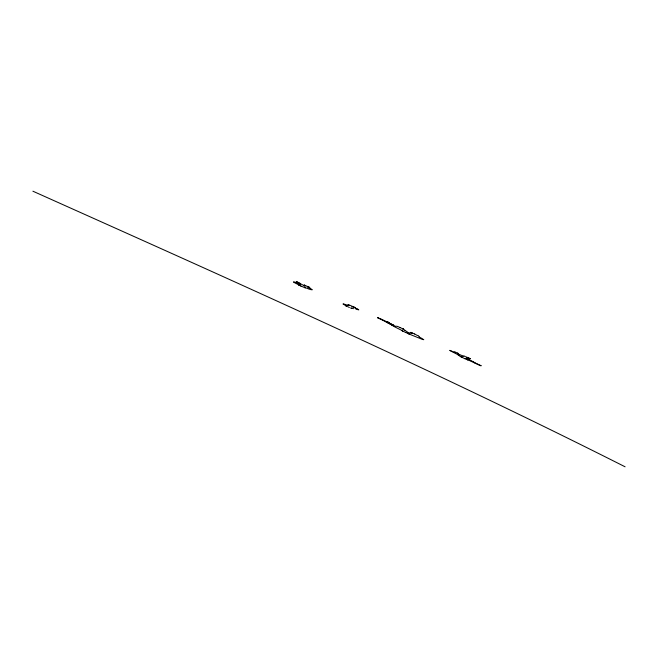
<?xml version="1.0" encoding="UTF-8"?>
<svg xmlns="http://www.w3.org/2000/svg" width="658" height="658" viewBox="0 0 658 658"><rect width="100%" height="100%" fill="white"/><g stroke="black" fill="none" stroke-linecap="round" stroke-linejoin="round"><path stroke-width="0.99" d="M419.212 336.945L421.507 338.294M309.712 288.385L308.989 288.015A25.004 1.028 23.7 0 0 308.405 287.645L308.191 287.332M391.337 324.731L386.254 321.968M411.225 333.055L412.221 333.121L410.74 332.331L414.622 333.984M303.906 285.761L304.794 286.115M357.788 309.655L358.799 309.877M295.047 282.15L297.794 283.31M421.572 338.352L423.768 339.684L422.444 339.38A16.253 0.674 24 0 0 422.263 339.339L407.376 333.351L407.894 333.54M300.459 283.705L299.719 283.096A16.088 0.65 23.7 0 0 299.62 283.006L296.404 281.624M352.359 308.38L352.071 308.298A11.754 0.485 23.8 0 1 351.907 308.24L351.298 308.051M400.105 327.618C394.792 324.789 397.654 327.594 392.415 325.2M404.777 330.193L402.663 328.836L403.691 329.156M300.048 284.034L300.492 284.091M347.975 305.353L347.482 305.238M296.955 282.019L298.831 283.113M411.053 333.261L407.993 332.529A53.479 2.196 24 0 1 407.911 332.372L404.892 330.3M408.001 333.499L408.98 333.812L408.544 333.524M297.811 283.639L296.347 282.915M312.394 289.767L311.086 289.175M400.097 327.61L403.625 329.107M300.402 284.034L298.888 283.211M299.332 285.259L299.818 285.276M298.337 284.56L299.612 285.185M405.986 332.635L408.379 333.45M356.949 308.783L357.755 309.128M310.231 288.747L310.864 289.059M357.648 309.128L358.47 309.581M458.865 355.18L451.544 351.397A21.648 0.888 24 0 0 450.656 350.887L450.154 350.615A11.449 0.461 24 0 1 449.735 350.377L450.179 350.525A11.976 0.493 24 0 1 450.746 350.763L452.285 351.413M347.399 305.213L343.632 303.922A14.797 0.617 23.8 0 0 343.427 303.873L343.336 303.856A15.397 0.642 23.8 0 0 343.213 303.832M458.832 355.304L458.371 355.139M349.069 305.287L348.74 305.032M353.535 308.684L353.066 308.52M351.685 308.396L350.607 307.985M294.842 282.216L294.389 282.076A11.408 0.469 23.7 0 1 294.184 282.043L293.6 281.854M296.404 282.841L297.564 283.269M419.179 336.855C417.386 334.223 419.771 337.126 414.672 334.009M311.621 289.602L311.25 289.52A29.939 1.234 23.7 0 1 311.07 289.504L311.193 289.635M378.375 317.97L377.519 317.658L384.042 320.898A12.773 0.526 23.9 0 1 384.593 321.145L392.349 325.167M457.491 353.214A14.715 0.592 24.1 0 1 457.581 353.231L457.697 353.256A14.46 0.584 24.1 0 1 457.886 353.305L458.1 353.33M296.964 282.907L297.515 283.096M457.993 353.33L454.645 351.824M473.76 362.056L473.579 361.999A11.309 0.469 24.1 0 0 473.341 361.925L473.776 362.229M467.279 359.605L467.764 359.91L465.025 358.774M307.36 286.551L309.91 287.554L309.235 287.233A12.37 0.502 23.7 0 0 308.725 287.011L304.161 284.988M463.808 356.2L463.059 356.068M457.326 353.313L458.231 353.914M353.453 306.932L355.575 307.812M307.311 286.534L307.919 287.036A11.589 0.469 23.7 0 1 308.109 287.168L308.141 287.201A18.728 0.757 23.7 0 1 308.207 287.283M474.805 362.747L474.171 362.459M305.164 287.85L304.415 287.299M353.214 306.891L353.601 307.056M304.802 287.423L308.701 288.985A15.109 0.625 23.7 0 0 309.359 289.191L311.374 289.759M466.201 356.883L470.519 358.799M357.409 309.581L357.088 309.466A13.399 0.551 23.9 0 0 356.57 309.285L355.962 309.17M460.213 356.439L464.926 358.733M378.177 317.822L381.336 319.311M305.23 287.834L301.2 286.181M470.231 358.733L468.356 357.968M348.386 304.679L349.192 305.016M388.862 322.675A11.153 0.452 23.9 0 0 388.812 322.626L388.072 322.272L388.845 322.683M460.312 356.447L462.294 357.204L461.645 356.85A11.589 0.485 24 0 0 461.192 356.636L458.281 355.221M349.743 305.197L354.423 307.261M468.455 358.01L468.019 357.837M409.35 333.943L409.325 333.877M346.248 305.822L345.351 305.46L345.697 305.723M467.641 359.671L467.081 359.498M386.18 321.869L393.928 325.323L386.402 321.499M452.548 351.52L453.806 352.038A13.366 0.543 24 0 1 454.818 352.474L455.287 352.639A24.971 1.003 24.1 0 1 455.188 352.524L454.884 352.195M470.857 360.625L473.686 361.925M470.766 360.592L469.968 360.255A12.93 0.535 24.1 0 0 469.738 360.156L467.361 359.12M304.909 285.457L304.226 285.062M351.972 306.554L352.704 306.875M345.878 305.583L346.519 305.896M467.443 357.615L467.081 357.565M349.406 307.475L347.95 306.834M405.805 332.553L401.997 330.678A13.02 0.543 24 0 1 402.079 330.694L402.844 330.933L394.422 326.722M382.43 319.689L383.992 320.43M356.274 308.487L355.764 308.265M474.911 362.797L481.031 365.667M298.428 284.782L299.184 285.087L298.551 284.84M386.493 321.54L386.888 321.729M355.246 308.059L353.807 307.418M462.993 356.036L460.575 354.966A16.853 0.691 24.1 0 0 459.292 354.407L458.281 353.963M382.397 319.665L381.327 319.245M299.884 285.556L300.525 285.868M465.379 356.513L464.129 356.003M32.9 191.198C231.6 280.218 430.677 368.677 625.1 466.802M298.288 284.544L297.375 284.108A21.385 0.88 23.7 0 1 296.018 283.483L293.649 282.183M300.583 285.893L301.175 286.172M309.926 288.484L310.872 288.936M466.423 357.598L467.09 357.903A10.816 0.444 24.1 0 1 468.225 358.437L469.384 358.988M347.235 306.505L346.47 306.143M388.088 322.231L387.472 321.959L388.162 322.264M353.691 307.36L353.198 307.13M467.739 359.712L479.698 365.346A10.265 0.428 24.1 0 0 480.373 365.601L480.949 365.766A20.719 0.864 24.1 0 0 481.08 365.774M387.077 321.82L387.57 322.107L384.239 320.586M345.121 305.18L344.15 304.695A12.058 0.502 23.8 0 1 343.772 304.498L343.122 304.152M345.902 305.863L346.437 306.118M394.306 326.582L394.224 326.533A21.212 0.888 23.9 0 0 393.92 326.376L391.346 324.879M296.388 281.698L296.857 281.945M467.098 358.947L465.798 358.158L469.088 359.021A32.53 1.324 24 0 0 469.187 358.997M305.213 286.041L305.197 286.033A10.339 0.419 23.8 0 1 305.041 285.926M300.459 283.721L303.182 285.185A13.736 0.559 23.7 0 1 303.346 285.276L303.914 285.613M348.485 305.476L347.86 304.999"/></g></svg>
